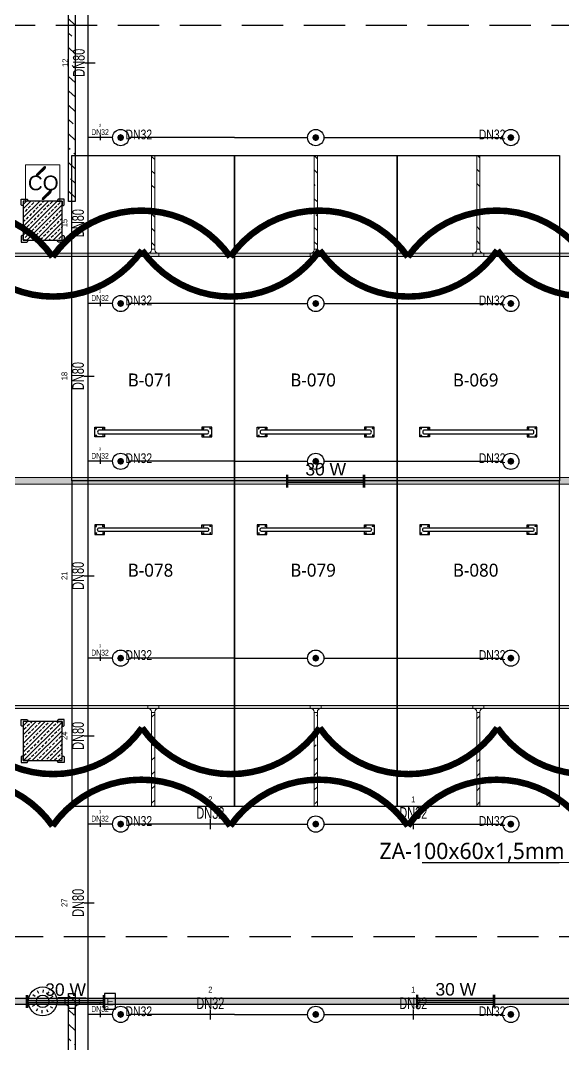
# Model space of a CAD drawing. Header units: millimetres. Extents: x -379292 to 1221486, y 92049 to 447512.
# Drawn here: x -218096 to -209745, y 251956 to 267694 of the extents above; entities that cross this region are included whole.
import ezdxf
from ezdxf import colors
from ezdxf.entities.mleader import LeaderData, LeaderLine
from ezdxf.enums import TextEntityAlignment as Align
from ezdxf.math import Vec2, Vec3

# ---------------------------------------------------------------- set-up
doc = ezdxf.new("R2010")
doc.units = ezdxf.units.MM
doc.linetypes.add('HIDDEN', pattern=[9.525, 6.35, -3.175])
for name, color, linetype in [('-M-YNGN-BORUID', 7, 'Continuous'), ('-M-YNGN-BORUUZUN', 7, 'Continuous'), ('-M-YNGN-BORUYUK', 7, 'Continuous'), ('-M-YNGN-SPR-YUK', 7, 'Continuous'), ('-M-YNGN-ZON1-CAP-', 7, 'Continuous'), ('-M-YNGN-ZON1-SPR-', 7, 'Continuous'), ('05_HATCH CONCRETE', 141, 'Continuous'), ('05_SYMBOL', 2, 'Continuous'), ('08_DEDECTOR FLASOR', 3, 'Continuous'), ('08_HORN', 4, 'Continuous'), ('08_LAMP', 4, 'Continuous'), ('202-A-Y-MahalAd', 141, 'Continuous'), ('E_CT_ZA', 6, 'Continuous'), ('EYazı', 7, 'Continuous')]:
    doc.layers.add(name, color=color, linetype=linetype)
doc.layers.add('-M-YNGN-SPR-CAPCIZGI', color=188, linetype='Continuous', plot=False)
for name, color, linetype, lineweight in [('-M-YNGN-ZON1', 5, 'SP', 30), ('08_DEDECTOR', 3, 'Continuous', 9), ('E_CT_AYDINLATMA', 3, 'Continuous', 9), ('E_CT_KIRMIZI', 1, 'Continuous', 9)]:
    doc.layers.add(name, color=color, linetype=linetype, lineweight=lineweight)
doc.styles.add('CIZGI', font='tahoma.ttf', dxfattribs={"width": 0.8, "oblique": 20})
doc.styles.add('HCAD', font='HCAD.SHX', dxfattribs={"width": 0.8, "height": 0.2})
doc.styles.add('PIPESIZE', font='hcad.shx', dxfattribs={"width": 0.8})
doc.styles.add('SPR-NOT', font='romans.shx')
doc.styles.get("Standard").update_dxf_attribs({"font": 'segoeuil.ttf'})
doc.styles.add('YAZI-2', font='arial.ttf', dxfattribs={"height": 2})
doc.styles.add('YAZI-3', font='arial.ttf', dxfattribs={"height": 3})
doc.linetypes.add('SP', pattern='A,2,-0.1,["SP",CIZGI,S=0.14,R=0.2,X=0,Y=-0.07],-0.255', length=2.355)
pattern_1 = [(225, (905000, -3e-07), (67.351921, -67.351921), []), (225, (904932.65, -3e-07), (67.351921, -67.351921), [47.625, -23.8125])]

# ---------------------------------------------------------------- blocks, each defined once
blk = doc.blocks.new('202_Vida')
at = {"color": 0, "linetype": 'ByBlock', "ltscale": 0.2}
for points in [[(1, 0), (-1, 0)], [(0, 1), (0, -1)]]:
    blk.add_lwpolyline(points, dxfattribs=at)
at = {"color": 0, "linetype": 'ByBlock'}
for radius in [0.42, 0.23, 0.155]:
    blk.add_circle((0, 0), radius, dxfattribs=at)
blk = doc.blocks.new('202_Stoper')
at = {"color": 0, "linetype": 'ByBlock'}
for points in [[(-750, -30), (-750, -75), (-900, -75), (-900, 75), (-750, 75), (-750, 30)], [(750, -30), (750, -75), (900, -75), (900, 75), (750, 75), (750, 30)]]:
    blk.add_lwpolyline(points, dxfattribs=at)
blk.add_lwpolyline([(825, -30, 1), (825, 30), (-825, 30, 1), (-825, -30)], format="xyb", close=True, dxfattribs=at)
at = {"color": 0, "linetype": 'ByBlock', "yscale": 10, "zscale": 10, "rotation": 180}
for p, xscale in [((-877, 53), -10), ((-772, 53), 10), ((772, 53), -10), ((877, 53), 10)]:
    blk.add_blockref('202_Vida', p, dxfattribs=dict(at, xscale=xscale))
at = {"color": 0, "linetype": 'ByBlock', "yscale": 10, "zscale": 10}
for p, xscale in [((-877, -52), 10), ((-772, -52), -10), ((772, -52), 10), ((877, -52), -10)]:
    blk.add_blockref('202_Vida', p, dxfattribs=dict(at, xscale=xscale))
blk = doc.blocks.new('202_Mahalblok')
at = {"color": 0, "linetype": 'ByBlock', "flags": 128}
blk.add_lwpolyline([(0, 0), (0, 5000), (2500, 5000), (2500, 0)], close=True, dxfattribs=at)
at = {"color": 252}
blk.add_blockref('202_Stoper', (1250, 750), dxfattribs=at)
at = {"color": 0, "linetype": 'ByBlock', "ltscale": 25}
blk.add_attdef('MAHALNO', text='', height=200, dxfattribs=at).set_placement((1209, 1390), align=Align.BOTTOM_CENTER)
blk = doc.blocks.new('bariyer')
at = {"color": 8, "ltscale": 25}
blk.add_lwpolyline([(0, -70), (15, -70, 0.414214), (30, -55), (30, 30), (-55, 30, 0.414214), (-70, 15), (-70, 0), (0, 0)], format="xyb", close=True, dxfattribs=at)
blk = doc.blocks.new('OtoParkBodrumKatMimari')
at = {"layer": '05_HATCH CONCRETE'}
h = blk.add_hatch(dxfattribs=at)
h.set_pattern_fill('ANSI33', color=8, scale=15, angle=180, style=0)
h.set_pattern_definition(pattern_1)
h.paths.add_polyline_path([(28900, 164100), (28300, 164100), (28300, 163500), (28900, 163500)])
h = blk.add_hatch(dxfattribs=at)
h.set_pattern_fill('ANSI33', color=8, scale=15, angle=180, style=0)
h.set_pattern_definition(pattern_1)
h.paths.add_polyline_path([(28900, 156100), (28300, 156100), (28300, 155500), (28900, 155500)])
at = {"color": 5}
for points in [[(28900, 164100), (28300, 164100), (28300, 163500), (28900, 163500)], [(28900, 156100), (28300, 156100), (28300, 155500), (28900, 155500)]]:
    blk.add_lwpolyline(points, close=True, dxfattribs=at)
at = {"layer": '05_SYMBOL', "color": 252, "linetype": 'HIDDEN', "ltscale": 100}
blk.add_lwpolyline([(130500, 154800), (130500, 164800, 0.414214), (128500, 166800), (19400, 166800, 0.414214), (17400, 164800), (17400, 154800, 0.414214), (19400, 152800), (128500, 152800, 0.414214)], format="xyb", close=True, dxfattribs=at)
at = {"layer": '05_SYMBOL', "color": 8, "xscale": -1}
for p in [(28300, 164100), (28300, 156100)]:
    blk.add_blockref('bariyer', p, dxfattribs=at)
at = {"layer": '05_SYMBOL', "color": 8}
for p in [(28900, 164100), (28900, 156100)]:
    blk.add_blockref('bariyer', p, dxfattribs=at)
at = {"layer": '05_SYMBOL', "color": 8, "rotation": 180}
for p in [(28300, 163500), (28300, 155500)]:
    blk.add_blockref('bariyer', p, dxfattribs=at)
at = {"layer": '05_SYMBOL', "color": 8, "xscale": -1, "rotation": 180}
for p in [(28900, 163500), (28900, 155500)]:
    blk.add_blockref('bariyer', p, dxfattribs=at)
at = {"layer": '202-A-Y-MahalAd', "color": 8, "ltscale": 25}
for p, values in [((29050, 159800), {'MAHALNO': 'B-071'}), ((31550, 159800), {'MAHALNO': 'B-070'}), ((34050, 159800), {'MAHALNO': 'B-069'})]:
    blk.add_blockref('202_Mahalblok', p, dxfattribs=at).add_auto_attribs(values)
ref = blk.add_blockref('202_Mahalblok', (29050, 159800), dxfattribs=dict(at, xscale=-1, rotation=180))
ref.add_attrib('MAHALNO', 'B-078', dxfattribs={"layer": '0', "color": 0, "linetype": 'ByBlock', "ltscale": 25, "height": 200}).set_placement((30259, 158267), align=Align.BOTTOM_CENTER)
ref = blk.add_blockref('202_Mahalblok', (31550, 159800), dxfattribs=dict(at, xscale=-1, rotation=180))
ref.add_attrib('MAHALNO', 'B-079', dxfattribs={"layer": '0', "color": 0, "linetype": 'ByBlock', "ltscale": 25, "height": 200}).set_placement((32759, 158267), align=Align.BOTTOM_CENTER)
ref = blk.add_blockref('202_Mahalblok', (34050, 159800), dxfattribs=dict(at, xscale=-1, rotation=180))
ref.add_attrib('MAHALNO', 'B-080', dxfattribs={"layer": '0', "color": 0, "linetype": 'ByBlock', "ltscale": 25, "height": 200}).set_placement((35259, 158267), align=Align.BOTTOM_CENTER)
blk = doc.blocks.new('SP-C-UP-12')
at = {"ltscale": 10}
blk.add_line((0, 0), (0, 0), dxfattribs=at)
at = {"color": 1, "linetype": 'Continuous'}
blk.add_circle((0, 0), 12.5, dxfattribs=at)
at = {"ltscale": 10}
for points in [[(-5.4, 0), (-3.8, 3.8), (-3.8, -3.8), (0, 5.4)], [(-3.8, -3.8), (0, 5.4), (0, -5.4), (3.8, 3.8)], [(0, -5.4), (3.8, 3.8), (3.8, -3.8), (5.4, 0)]]:
    blk.add_solid(points, dxfattribs=at)
at = {"layer": '-M-YNGN-SPR-YUK', "style": 'SPR-NOT', "width": 0.5, "flags": 9}
for tag, p in [('YUK', (0, 17.8)), ('CAP', (0, 14.4)), ('TIP', (0.2, 10.8))]:
    blk.add_attdef(tag, text='', height=2.5, dxfattribs=at).set_placement(p, align=Align.MIDDLE_CENTER)
blk = doc.blocks.new('SPRKL100')
at = {"layer": '-M-YNGN-SPR-CAPCIZGI'}
blk.add_line((0, 0.431), (0, -0.431), dxfattribs=at)
at = {"layer": '-M-YNGN-BORUID', "color": 0, "style": 'HCAD', "width": 0.8, "flags": 1}
blk.add_attdef('DIC', text='', height=0.4, dxfattribs=at).set_placement((0, -1.693), align=Align.CENTER)
at = {"layer": '-M-YNGN-BORUUZUN', "color": 0, "style": 'HCAD', "width": 0.7}
blk.add_attdef('BOY', text='', height=0.8, dxfattribs=at).set_placement((0, -1.08), align=Align.CENTER)
at = {"layer": '-M-YNGN-BORUYUK', "color": 6, "style": 'PIPESIZE', "width": 0.8}
blk.add_attdef('YUK', text='', height=0.5, dxfattribs=at).set_placement((0, 1.866), align=Align.CENTER)
at = {"color": 0, "style": 'PIPESIZE', "width": 0.7}
blk.add_attdef('CAP', text='', height=1, dxfattribs=at).set_placement((0, 0.45), align=Align.CENTER)
blk = doc.blocks.new('A$C69E769C9')
at = {"layer": '-M-YNGN-ZON1', "linetype": 'SP', "ltscale": 500}
for p, q in [((1967.3, 0), (1967.3, 2880.3)), ((2004.8, 1785.3), (1967.3, 1785.3)), ((2192.3, 1785.3), (2029.8, 1785.3)), ((2192.3, 1785.3), (2304.8, 1785.3)), ((2329.8, 1785.3), (2604.8, 1785.3)), ((2004.8, 1530.3), (1967.3, 1530.3)), ((2192.3, 1530.3), (2029.8, 1530.3)), ((2192.3, 1530.3), (2304.8, 1530.3)), ((2329.8, 1530.3), (2604.8, 1530.3)), ((2004.8, 1287.8), (1967.3, 1287.8)), ((2192.3, 1287.8), (2029.8, 1287.8)), ((2192.3, 1287.8), (2304.8, 1287.8)), ((2329.8, 1287.8), (2604.8, 1287.8)), ((2004.8, 985.3), (1967.3, 985.3)), ((2192.3, 985.3), (2029.8, 985.3)), ((2192.3, 985.3), (2304.8, 985.3)), ((2329.8, 985.3), (2604.8, 985.3)), ((2004.8, 730.3), (1967.3, 730.3)), ((2192.3, 730.3), (2029.8, 730.3)), ((2192.3, 730.3), (2304.8, 730.3)), ((2329.8, 730.3), (2604.8, 730.3)), ((2004.8, 437.8), (1967.3, 437.8)), ((2192.3, 437.8), (2029.8, 437.8)), ((2192.3, 437.8), (2304.8, 437.8)), ((2329.8, 437.8), (2604.8, 437.8))]:
    blk.add_line(p, q, dxfattribs=at)
at = {"layer": '-M-YNGN-ZON1-CAP-'}
ref = blk.add_blockref('SPRKL100', (1970.1, 1900.3), dxfattribs=dict(at, xscale=18.00000000000009, yscale=18.00000000000009, zscale=18.00000000000009, rotation=90))
ref.add_attrib('YUK', '12', dxfattribs={"layer": '-M-YNGN-BORUYUK', "color": 6, "height": 9, "rotation": 90, "style": 'PIPESIZE', "width": 0.8}).set_placement((1936.5, 1900.3), align=Align.CENTER)
ref.add_attrib('CAP', 'DN80', dxfattribs={"layer": '0', "color": 0, "height": 18, "rotation": 90, "style": 'PIPESIZE', "width": 0.7}).set_placement((1962, 1900.3), align=Align.CENTER)
ref = blk.add_blockref('SPRKL100', (1985.6, 1785.1), dxfattribs=dict(at, xscale=9, yscale=9, zscale=9))
ref.add_attrib('YUK', '3', dxfattribs={"layer": '-M-YNGN-BORUYUK', "color": 6, "height": 4.5, "style": 'PIPESIZE', "width": 0.8}).set_placement((1985.6, 1801.9), align=Align.CENTER)
ref.add_attrib('CAP', 'DN32', dxfattribs={"layer": '0', "color": 0, "height": 9, "style": 'PIPESIZE', "width": 0.7}).set_placement((1985.6, 1789.2), align=Align.CENTER)
ref = blk.add_blockref('SPRKL100', (1968.9, 1653.9), dxfattribs=dict(at, xscale=18.00000000000009, yscale=18.00000000000009, zscale=18.00000000000009, rotation=90))
ref.add_attrib('YUK', '15', dxfattribs={"layer": '-M-YNGN-BORUYUK', "color": 6, "height": 9, "rotation": 90, "style": 'PIPESIZE', "width": 0.8}).set_placement((1935.3, 1653.9), align=Align.CENTER)
ref.add_attrib('CAP', 'DN80', dxfattribs={"layer": '0', "color": 0, "height": 18, "rotation": 90, "style": 'PIPESIZE', "width": 0.7}).set_placement((1960.8, 1653.9), align=Align.CENTER)
ref = blk.add_blockref('SPRKL100', (1985.6, 1530.1), dxfattribs=dict(at, xscale=9, yscale=9, zscale=9))
ref.add_attrib('YUK', '3', dxfattribs={"layer": '-M-YNGN-BORUYUK', "color": 6, "height": 4.5, "style": 'PIPESIZE', "width": 0.8}).set_placement((1985.6, 1546.9), align=Align.CENTER)
ref.add_attrib('CAP', 'DN32', dxfattribs={"layer": '0', "color": 0, "height": 9, "style": 'PIPESIZE', "width": 0.7}).set_placement((1985.6, 1534.2), align=Align.CENTER)
ref = blk.add_blockref('SPRKL100', (1968.9, 1418.8), dxfattribs=dict(at, xscale=18.00000000000009, yscale=18.00000000000009, zscale=18.00000000000009, rotation=90))
ref.add_attrib('YUK', '18', dxfattribs={"layer": '-M-YNGN-BORUYUK', "color": 6, "height": 9, "rotation": 90, "style": 'PIPESIZE', "width": 0.8}).set_placement((1935.3, 1418.8), align=Align.CENTER)
ref.add_attrib('CAP', 'DN80', dxfattribs={"layer": '0', "color": 0, "height": 18, "rotation": 90, "style": 'PIPESIZE', "width": 0.7}).set_placement((1960.8, 1418.8), align=Align.CENTER)
ref = blk.add_blockref('SPRKL100', (1985.6, 1287.6), dxfattribs=dict(at, xscale=9, yscale=9, zscale=9))
ref.add_attrib('YUK', '3', dxfattribs={"layer": '-M-YNGN-BORUYUK', "color": 6, "height": 4.5, "style": 'PIPESIZE', "width": 0.8}).set_placement((1985.6, 1304.4), align=Align.CENTER)
ref.add_attrib('CAP', 'DN32', dxfattribs={"layer": '0', "color": 0, "height": 9, "style": 'PIPESIZE', "width": 0.7}).set_placement((1985.6, 1291.7), align=Align.CENTER)
ref = blk.add_blockref('SPRKL100', (1968.9, 1111.9), dxfattribs=dict(at, xscale=18.00000000000009, yscale=18.00000000000009, zscale=18.00000000000009, rotation=90))
ref.add_attrib('YUK', '21', dxfattribs={"layer": '-M-YNGN-BORUYUK', "color": 6, "height": 9, "rotation": 90, "style": 'PIPESIZE', "width": 0.8}).set_placement((1935.3, 1111.9), align=Align.CENTER)
ref.add_attrib('CAP', 'DN80', dxfattribs={"layer": '0', "color": 0, "height": 18, "rotation": 90, "style": 'PIPESIZE', "width": 0.7}).set_placement((1960.8, 1111.9), align=Align.CENTER)
ref = blk.add_blockref('SPRKL100', (1985.6, 985.1), dxfattribs=dict(at, xscale=9, yscale=9, zscale=9))
ref.add_attrib('YUK', '3', dxfattribs={"layer": '-M-YNGN-BORUYUK', "color": 6, "height": 4.5, "style": 'PIPESIZE', "width": 0.8}).set_placement((1985.6, 1001.9), align=Align.CENTER)
ref.add_attrib('CAP', 'DN32', dxfattribs={"layer": '0', "color": 0, "height": 9, "style": 'PIPESIZE', "width": 0.7}).set_placement((1985.6, 989.2), align=Align.CENTER)
ref = blk.add_blockref('SPRKL100', (1968.9, 866), dxfattribs=dict(at, xscale=18.00000000000009, yscale=18.00000000000009, zscale=18.00000000000009, rotation=90))
ref.add_attrib('YUK', '24', dxfattribs={"layer": '-M-YNGN-BORUYUK', "color": 6, "height": 9, "rotation": 90, "style": 'PIPESIZE', "width": 0.8}).set_placement((1935.3, 866), align=Align.CENTER)
ref.add_attrib('CAP', 'DN80', dxfattribs={"layer": '0', "color": 0, "height": 18, "rotation": 90, "style": 'PIPESIZE', "width": 0.7}).set_placement((1960.8, 866), align=Align.CENTER)
ref = blk.add_blockref('SPRKL100', (2155.2, 730.3), dxfattribs=dict(at, xscale=18, yscale=18, zscale=18))
ref.add_attrib('YUK', '2', dxfattribs={"layer": '-M-YNGN-BORUYUK', "color": 6, "height": 9, "style": 'PIPESIZE', "width": 0.8}).set_placement((2155.2, 763.9), align=Align.CENTER)
ref.add_attrib('CAP', 'DN32', dxfattribs={"layer": '0', "color": 0, "height": 18, "style": 'PIPESIZE', "width": 0.7}).set_placement((2155.2, 738.4), align=Align.CENTER)
ref = blk.add_blockref('SPRKL100', (2467.3, 730.3), dxfattribs=dict(at, xscale=18, yscale=18, zscale=18))
ref.add_attrib('YUK', '1', dxfattribs={"layer": '-M-YNGN-BORUYUK', "color": 6, "height": 9, "style": 'PIPESIZE', "width": 0.8}).set_placement((2467.3, 763.9), align=Align.CENTER)
ref.add_attrib('CAP', 'DN32', dxfattribs={"layer": '0', "color": 0, "height": 18, "style": 'PIPESIZE', "width": 0.7}).set_placement((2467.3, 738.4), align=Align.CENTER)
ref = blk.add_blockref('SPRKL100', (1985.6, 730.1), dxfattribs=dict(at, xscale=9, yscale=9, zscale=9))
ref.add_attrib('YUK', '3', dxfattribs={"layer": '-M-YNGN-BORUYUK', "color": 6, "height": 4.5, "style": 'PIPESIZE', "width": 0.8}).set_placement((1985.6, 746.9), align=Align.CENTER)
ref.add_attrib('CAP', 'DN32', dxfattribs={"layer": '0', "color": 0, "height": 9, "style": 'PIPESIZE', "width": 0.7}).set_placement((1985.6, 734.2), align=Align.CENTER)
ref = blk.add_blockref('SPRKL100', (1968.9, 609.3), dxfattribs=dict(at, xscale=18.00000000000009, yscale=18.00000000000009, zscale=18.00000000000009, rotation=90))
ref.add_attrib('YUK', '27', dxfattribs={"layer": '-M-YNGN-BORUYUK', "color": 6, "height": 9, "rotation": 90, "style": 'PIPESIZE', "width": 0.8}).set_placement((1935.3, 609.3), align=Align.CENTER)
ref.add_attrib('CAP', 'DN80', dxfattribs={"layer": '0', "color": 0, "height": 18, "rotation": 90, "style": 'PIPESIZE', "width": 0.7}).set_placement((1960.8, 609.3), align=Align.CENTER)
ref = blk.add_blockref('SPRKL100', (2155.2, 437.8), dxfattribs=dict(at, xscale=18, yscale=18, zscale=18))
ref.add_attrib('YUK', '2', dxfattribs={"layer": '-M-YNGN-BORUYUK', "color": 6, "height": 9, "style": 'PIPESIZE', "width": 0.8}).set_placement((2155.2, 471.4), align=Align.CENTER)
ref.add_attrib('CAP', 'DN32', dxfattribs={"layer": '0', "color": 0, "height": 18, "style": 'PIPESIZE', "width": 0.7}).set_placement((2155.2, 445.9), align=Align.CENTER)
ref = blk.add_blockref('SPRKL100', (2467.3, 437.8), dxfattribs=dict(at, xscale=18, yscale=18, zscale=18))
ref.add_attrib('YUK', '1', dxfattribs={"layer": '-M-YNGN-BORUYUK', "color": 6, "height": 9, "style": 'PIPESIZE', "width": 0.8}).set_placement((2467.3, 471.4), align=Align.CENTER)
ref.add_attrib('CAP', 'DN32', dxfattribs={"layer": '0', "color": 0, "height": 18, "style": 'PIPESIZE', "width": 0.7}).set_placement((2467.3, 445.9), align=Align.CENTER)
ref = blk.add_blockref('SPRKL100', (1985.6, 437.6), dxfattribs=dict(at, xscale=9, yscale=9, zscale=9))
ref.add_attrib('YUK', '3', dxfattribs={"layer": '-M-YNGN-BORUYUK', "color": 6, "height": 4.5, "style": 'PIPESIZE', "width": 0.8}).set_placement((1985.6, 454.4), align=Align.CENTER)
ref.add_attrib('CAP', 'DN32', dxfattribs={"layer": '0', "color": 0, "height": 9, "style": 'PIPESIZE', "width": 0.7}).set_placement((1985.6, 441.7), align=Align.CENTER)
at = {"layer": '-M-YNGN-ZON1-SPR-', "linetype": 'Continuous'}
for p in [(2017.3, 1785.3), (2317.3, 1785.3), (2617.3, 1785.3), (2017.3, 1530.3), (2317.3, 1530.3), (2617.3, 1530.3), (2017.3, 1287.8), (2317.3, 1287.8), (2617.3, 1287.8), (2017.3, 985.3), (2317.3, 985.3), (2617.3, 985.3), (2017.3, 730.3), (2317.3, 730.3), (2617.3, 730.3), (2017.3, 437.8), (2317.3, 437.8), (2617.3, 437.8)]:
    blk.add_blockref('SP-C-UP-12', p, dxfattribs=at)
at = {"layer": '-M-YNGN-ZON1-CAP-', "ltscale": 20, "style": 'PIPESIZE', "width": 0.8}
for p in [(2045.2, 1790.1), (2588.5, 1790.1), (2045.2, 1535.1), (2588.5, 1535.1), (2045.2, 1292.6), (2588.5, 1292.6), (2045.2, 990.1), (2588.5, 990.1), (2045.2, 735.1), (2588.5, 735.1), (2045.2, 442.6), (2588.5, 442.6)]:
    blk.add_text('DN32', height=15, dxfattribs=at).set_placement(p, align=Align.MIDDLE_CENTER)
blk = doc.blocks.new('*U579')
h = blk.add_hatch()
h.set_pattern_fill('ANSI33', color=0, scale=50, angle=1, style=0)
h.paths.add_polyline_path([(-49092, 100), (-194, 100), (-194, 0), (-49092, 0)])
at = {"color": 0}
blk.add_lwpolyline([(-49092, 100), (-194, 100), (-194, 0), (-49092, 0)], close=True, dxfattribs=at)
at = {"ltscale": 25, "flags": 1}
for tag, p in [('YUKSEKLIK', (-229, -149)), ('KALINLIK', (-229, -213))]:
    blk.add_attdef(tag, p, '', height=50, dxfattribs=at)
blk = doc.blocks.new('*U654')
h = blk.add_hatch()
h.set_pattern_fill('ANSI33', color=0, scale=50, angle=1, style=0)
h.paths.add_polyline_path([(-115024, 100), (-249, 100), (-249, 0), (-115024, 0)])
at = {"color": 0}
blk.add_lwpolyline([(-115024, 100), (-249, 100), (-249, 0), (-115024, 0)], close=True, dxfattribs=at)
at = {"ltscale": 25, "flags": 1}
for tag, p in [('YUKSEKLIK', (-229, -149)), ('KALINLIK', (-229, -213))]:
    blk.add_attdef(tag, p, '', height=50, dxfattribs=at)
blk = doc.blocks.new('*U682')
h = blk.add_hatch()
h.set_pattern_fill('ANSI33', color=0, scale=50, angle=1, style=0)
h.paths.add_polyline_path([(-14068, 100), (100307, 100), (100307, 0), (-14068, 0)])
at = {"color": 0}
blk.add_lwpolyline([(-14068, 100), (100307, 100), (100307, 0), (-14068, 0)], close=True, dxfattribs=at)
at = {"ltscale": 25, "flags": 1}
for tag, p in [('YUKSEKLIK', (-229, -149)), ('KALINLIK', (-229, -213))]:
    blk.add_attdef(tag, p, '', height=50, dxfattribs=at)
blk = doc.blocks.new('*U745')
h = blk.add_hatch()
h.set_pattern_fill('ANSI33', color=0, scale=50, angle=1, style=0)
h.paths.add_polyline_path([(-53157, 50), (113, 50), (113, 0), (-53157, 0)])
at = {"color": 0}
blk.add_lwpolyline([(-53157, 50), (113, 50), (113, 0), (-53157, 0)], close=True, dxfattribs=at)
at = {"ltscale": 25, "flags": 1}
for tag, p in [('YUKSEKLIK', (-229, -149)), ('KALINLIK', (-229, -213))]:
    blk.add_attdef(tag, p, '', height=50, dxfattribs=at)
blk = doc.blocks.new('*U746')
h = blk.add_hatch()
h.set_pattern_fill('ANSI33', color=0, scale=50, angle=1, style=0)
h.paths.add_polyline_path([(-53157, 50), (113, 50), (113, 0), (-53157, 0)])
at = {"color": 0}
blk.add_lwpolyline([(-53157, 50), (113, 50), (113, 0), (-53157, 0)], close=True, dxfattribs=at)
at = {"ltscale": 25, "flags": 1}
for tag, p in [('YUKSEKLIK', (-229, -149)), ('KALINLIK', (-229, -213))]:
    blk.add_attdef(tag, p, '', height=50, dxfattribs=at)
blk = doc.blocks.new('*U850')
h = blk.add_hatch()
h.set_pattern_fill('ANSI33', color=0, scale=50, angle=1, style=0)
h.paths.add_polyline_path([(-4413, 100), (9, 100), (9, 0), (-4413, 0)])
at = {"color": 0}
blk.add_lwpolyline([(-4413, 100), (9, 100), (9, 0), (-4413, 0)], close=True, dxfattribs=at)
at = {"ltscale": 25, "flags": 1}
for tag, p in [('YUKSEKLIK', (-229, -149)), ('KALINLIK', (-229, -213))]:
    blk.add_attdef(tag, p, '', height=50, dxfattribs=at)
blk = doc.blocks.new('*U359')
at = {"color": 0}
for p, q in [((264, 264), (-164, 264)), ((-164, 164), (-50, 164)), ((-60, 264), (-60, 164)), ((0, 264), (264, 264)), ((264, 164), (150, 164)), ((160, 264), (160, 164)), ((0, 0), (0, 114)), ((0, 104), (100, 104)), ((100, 0), (100, 114))]:
    blk.add_line(p, q, dxfattribs=at)
for centre, start, end in [((-50, 114), 0, 90), ((150, 114), 90, 180)]:
    blk.add_arc(centre, 50, start, end, dxfattribs=at)
blk = doc.blocks.new('*U869')
h = blk.add_hatch()
h.set_pattern_fill('ANSI33', color=0, scale=50, angle=1, style=0)
h.paths.add_polyline_path([(-3797, 100), (-202, 100), (-202, 0), (-3797, 0)])
at = {"color": 0}
blk.add_lwpolyline([(-3797, 100), (-202, 100), (-202, 0), (-3797, 0)], close=True, dxfattribs=at)
at = {"ltscale": 25, "flags": 1}
for tag, p in [('YUKSEKLIK', (-229, -149)), ('KALINLIK', (-229, -213))]:
    blk.add_attdef(tag, p, '', height=50, dxfattribs=at)
blk = doc.blocks.new('_DOT')
at = {"color": 0, "linetype": 'ByBlock'}
blk.add_line((-0.5, 0), (-1, 0), dxfattribs=at)
at = {"color": 0, "linetype": 'ByBlock', "const_width": 0.5}
blk.add_lwpolyline([(-0.25, 0, 1), (0.25, 0, 1)], format="xyb", close=True, dxfattribs=at)
blk = doc.blocks.new('40 W SIVA ÜSTÜ ETANJ LED 50')
at = {"layer": '08_LAMP'}
for p, q in [((-625, -100), (-625, 100)), ((-605, -100), (-605, 100)), ((-605, 15), (605, 15)), ((605, -100), (605, 100)), ((625, -100), (625, 100)), ((-605, -15), (605, -15))]:
    blk.add_line(p, q, dxfattribs=at)
at = {"layer": '08_LAMP', "color": 2, "style": 'YAZI-2'}
blk.add_text('30 W', height=200, dxfattribs=at).set_placement((0, 90), align=Align.CENTER)
blk = doc.blocks.new('40 W SIVA ÜSTÜ ETANJ LED 50--')
at = {"layer": '08_LAMP'}
for p, q in [((-625, -100), (-625, 100)), ((-605, -100), (-605, 100)), ((-605, 15), (605, 15)), ((605, -100), (605, 100)), ((625, -100), (625, 100)), ((-605, -15), (605, -15))]:
    blk.add_line(p, q, dxfattribs=at)
at = {"layer": '08_LAMP', "color": 2, "style": 'YAZI-2'}
blk.add_text('30 W', height=200, dxfattribs=at).set_placement((0, 90), align=Align.CENTER)
blk = doc.blocks.new('40 W SIVA ÜSTÜ ETANJ LED E 50')
at = {"layer": '08_LAMP'}
for p, q in [((-625, -100), (-625, 100)), ((-605, -100), (-605, 100)), ((-605, 15), (605, 15)), ((605, -100), (605, 100)), ((625, -100), (625, 100)), ((-605, -15), (605, -15))]:
    blk.add_line(p, q, dxfattribs=at)
blk.add_lwpolyline([(625, -125), (800, -125), (800, 125), (625, 125)], close=True, dxfattribs=at)
at = {"layer": '08_LAMP', "color": 2, "style": 'YAZI-2'}
blk.add_text('30 W', height=200, dxfattribs=at).set_placement((0, 90), align=Align.CENTER)
blk.add_text('E', height=125, dxfattribs=at).set_placement((713, 0), align=Align.MIDDLE)
blk = doc.blocks.new('CO 250')
at = {"layer": '08_DEDECTOR'}
for p, q in [((17, 243), (-84, 142)), ((45, 251), (-74, 132)), ((37, 223), (-64, 122)), ((45, 250), (45, 243)), ((114, -136), (-5, -255)), ((104, -126), (3, -227)), ((124, -146), (23, -247)), ((-5, -247), (-5, -255)), ((-5, -255), (3, -255))]:
    blk.add_line(p, q, dxfattribs=at)
at = {"layer": '08_DEDECTOR', "ltscale": 25}
blk.add_lwpolyline([(-262, 278), (-262, -278), (262, -278), (262, 278)], close=True, dxfattribs=at)
at = {"layer": '08_DEDECTOR'}
for centre, radius, start, end in [((37, 223), 27.7, 72.9688, 135), ((17, 243), 27.7, 315, 0), ((-55, 112), 41.6, 135, 180), ((-55, 112), 27.7, 135, 180), ((-55, 112), 13.9, 135, 180), ((95, -116), 13.9, 315, 350.4112), ((95, -116), 27.7, 315, 355.2224), ((95, -116), 41.6, 315, 356.817), ((23, -247), 27.7, 135, 180), ((3, -227), 27.7, 270, 315)]:
    blk.add_arc(centre, radius, start, end, dxfattribs=at)
at = {"layer": '08_DEDECTOR', "color": 3, "style": 'YAZI-3'}
blk.add_text('CO', height=225, dxfattribs=at).set_placement((-226, -113))
blk = doc.blocks.new('KORNA ORT TAVAN')
at = {"layer": '08_HORN', "color": 3}
for p, q in [((-60, 124), (-79, 162)), ((10, 137), (13, 179)), ((-137, 10), (-179, 13)), ((-114, 77), (-149, 101)), ((77, 114), (101, 149)), ((124, 60), (162, 79)), ((-124, -60), (-162, -79)), ((-77, -114), (-101, -149)), ((-10, -137), (-13, -179)), ((60, -124), (79, -162)), ((114, -77), (149, -101)), ((137, -10), (179, -13))]:
    blk.add_line(p, q, dxfattribs=at)
at = {"layer": '08_HORN', "color": 1}
for major_axis, start_param, end_param in [((0, 222), 4.712358, 10.995543), ((0, 95.8), -1.570763777940356, 4.712421529239229)]:
    blk.add_ellipse((0, 0), major_axis=major_axis, ratio=1, start_param=start_param, end_param=end_param, dxfattribs=at)
blk = doc.blocks.new('*U1011')
h = blk.add_hatch()
h.set_pattern_fill('ANSI33', color=0, scale=50, angle=1, style=0)
h.paths.add_polyline_path([(-2093, 50), (-653, 50), (-653, 0), (-2093, 0)])
at = {"color": 0}
blk.add_lwpolyline([(-2093, 50), (-653, 50), (-653, 0), (-2093, 0)], close=True, dxfattribs=at)
at = {"ltscale": 25, "flags": 1}
for tag, p in [('YUKSEKLIK', (-229, -149)), ('KALINLIK', (-229, -213))]:
    blk.add_attdef(tag, p, '', height=50, dxfattribs=at)
blk = doc.blocks.new('*U1012')
at = {"color": 0}
for p, q in [((214, 214), (-164, 214)), ((-164, 164), (-50, 164)), ((-60, 214), (-60, 164)), ((0, 214), (214, 214)), ((214, 164), (100, 164)), ((110, 214), (110, 164)), ((0, 0), (0, 114)), ((0, 104), (50, 104)), ((50, 0), (50, 114))]:
    blk.add_line(p, q, dxfattribs=at)
for centre, start, end in [((-50, 114), 0, 90), ((100, 114), 90, 180)]:
    blk.add_arc(centre, 50, start, end, dxfattribs=at)

msp = doc.modelspace()

# ---------------------------------------------------------------- block references
at = {"color": 8}
msp.add_blockref('OtoParkBodrumKatMimari', (-246354.8, 100818.8), dxfattribs=at)

# ---------------------------------------------------------------- next in the draw order: linework, layer by layer
at = {"color": 30, "const_width": 100}
for points in [[(-228529.4, 264061.1, -0.5205671), (-225797.5, 264061.1, -0.5205671), (-223065.6, 264061.1, -0.5205671), (-220333.7, 264061.1, -0.5205671), (-217601.9, 264061.1, -0.5205671), (-214870, 264061.1, -0.5205671), (-212138.1, 264061.1, -0.5205671), (-209406.2, 264061.1, -0.5205671), (-206674.3, 264061.1, -0.5205671), (-203942.4, 264061.1, -0.5205671), (-201210.5, 264061.1, -0.5205671), (-198478.6, 264061.1, -0.5205671), (-195746.7, 264061.1, -0.5205671), (-193014.8, 264061.1, -0.5205671), (-190282.9, 264061.1, -0.5205671), (-187551, 264061.1, -0.5205671), (-184819.1, 264061.1, -0.5205671), (-182087.3, 264061.1, -0.5205671), (-179355.4, 264061.1, -0.5205671), (-176623.5, 264061.1, -0.5205671), (-173891.6, 264061.1, -0.5205671)], [(-172516.4, 264161.4, -0.5205671), (-175248.3, 264161.4, -0.5205671), (-177980.2, 264161.4, -0.5205671), (-180712.1, 264161.4, -0.5205671), (-183444, 264161.4, -0.5205671), (-186175.8, 264161.4, -0.5205671), (-188907.7, 264161.4, -0.5205671), (-191639.6, 264161.4, -0.5205671), (-194371.5, 264161.4, -0.5205671), (-197103.4, 264161.4, -0.5205671), (-199835.3, 264161.4, -0.5205671), (-202567.2, 264161.4, -0.5205671), (-205299.1, 264161.4, -0.5205671), (-208031, 264161.4, -0.5205671), (-210762.9, 264161.4, -0.5205671), (-213494.8, 264161.4, -0.5205671), (-216226.7, 264161.4, -0.5205671), (-218958.6, 264161.4, -0.5205671), (-221690.4, 264161.4, -0.5205671), (-224422.3, 264161.4, -0.5205671), (-227154.2, 264161.4, -0.5205671)], [(-172516.4, 256823, -0.5205671), (-175248.3, 256823, -0.5205671), (-177980.2, 256823, -0.5205671), (-180712.1, 256823, -0.5205671), (-183444, 256823, -0.5205671), (-186175.8, 256823, -0.5205671), (-188907.7, 256823, -0.5205671), (-191639.6, 256823, -0.5205671), (-194371.5, 256823, -0.5205671), (-197103.4, 256823, -0.5205671), (-199835.3, 256823, -0.5205671), (-202567.2, 256823, -0.5205671), (-205299.1, 256823, -0.5205671), (-208031, 256823, -0.5205671), (-210762.9, 256823, -0.5205671), (-213494.8, 256823, -0.5205671), (-216226.7, 256823, -0.5205671), (-218958.6, 256823, -0.5205671), (-221690.4, 256823, -0.5205671), (-224422.3, 256823, -0.5205671), (-227154.2, 256823, -0.5205671)], [(-228529.4, 255315.3, -0.5205671), (-225797.5, 255315.3, -0.5205671), (-223065.6, 255315.3, -0.5205671), (-220333.7, 255315.3, -0.5205671), (-217601.9, 255315.3, -0.5205671), (-214870, 255315.3, -0.5205671), (-212138.1, 255315.3, -0.5205671), (-209406.2, 255315.3, -0.5205671), (-206674.3, 255315.3, -0.5205671), (-203942.4, 255315.3, -0.5205671), (-201210.5, 255315.3, -0.5205671), (-198478.6, 255315.3, -0.5205671), (-195746.7, 255315.3, -0.5205671), (-193014.8, 255315.3, -0.5205671), (-190282.9, 255315.3, -0.5205671), (-187551, 255315.3, -0.5205671), (-184819.1, 255315.3, -0.5205671), (-182087.3, 255315.3, -0.5205671), (-179355.4, 255315.3, -0.5205671), (-176623.5, 255315.3, -0.5205671), (-173891.6, 255315.3, -0.5205671)]]:
    msp.add_lwpolyline(points, format="xyb", dxfattribs=at)

# ---------------------------------------------------------------- next in the draw order: block references
at = {"layer": '-M-YNGN-ZON1', "ltscale": 25, "xscale": 10, "yscale": 10, "zscale": 10}
msp.add_blockref('A$C69E769C9', (-236728.2, 248041), dxfattribs=at)
at = {"layer": '08_DEDECTOR'}
msp.add_blockref('CO 250', (-217754.8, 265197.2), dxfattribs=at)
at = {"layer": '08_DEDECTOR FLASOR'}
msp.add_blockref('KORNA ORT TAVAN', (-217754.8, 252618.8), dxfattribs=at)
at = {"layer": '08_LAMP', "xscale": 0.96, "yscale": 0.96, "zscale": 0.96}
for name, p in [('40 W SIVA ÜSTÜ ETANJ LED 50', (-213402.1, 260614.8)), ('40 W SIVA ÜSTÜ ETANJ LED E 50', (-217402.1, 252618)), ('40 W SIVA ÜSTÜ ETANJ LED 50--', (-211402.1, 252622.2))]:
    msp.add_blockref(name, p, dxfattribs=at)
at = {"layer": 'E_CT_AYDINLATMA', "rotation": 180}
msp.add_blockref('*U579', (-224546.8, 260668.8), dxfattribs=at)
at = {"layer": 'E_CT_AYDINLATMA'}
msp.add_blockref('*U682', (-215536.5, 252568.8), dxfattribs=at)
at = {"layer": 'E_CT_KIRMIZI', "color": 1}
for name, p, rotation in [('*U1011', (-216079.8, 263525.8), 270), ('*U1011', (-213579.8, 263525.8), 270), ('*U1011', (-211079.8, 263525.8), 270), ('*U746', (-229692.1, 264118.8), 180), ('*U745', (-229692.1, 257168.8), 180)]:
    msp.add_blockref(name, p, dxfattribs=dict(at, rotation=rotation))
at = {"layer": 'E_CT_KIRMIZI', "color": 2, "rotation": 180}
for p in [(-216029.8, 264282.8), (-213529.8, 264282.8), (-211029.8, 264282.8)]:
    msp.add_blockref('*U1012', p, dxfattribs=at)
at = {"layer": 'E_CT_KIRMIZI', "color": 2, "xscale": -1}
for p in [(-216029.8, 256954.8), (-213529.8, 256954.8), (-211029.8, 256954.8)]:
    msp.add_blockref('*U1012', p, dxfattribs=at)
at = {"layer": 'E_CT_KIRMIZI', "color": 1, "xscale": -1, "rotation": 270}
for p in [(-216079.8, 257711.7), (-213579.8, 257711.7), (-211079.8, 257711.7)]:
    msp.add_blockref('*U1011', p, dxfattribs=at)
at = {"layer": 'E_CT_ZA', "color": 112}
for name, p, rotation in [('*U869', (-217254.8, 268710.6), 90), ('*U654', (-230054.1, 252668.8), 180), ('*U850', (-217254.8, 252731.9), 90)]:
    msp.add_blockref(name, p, dxfattribs=dict(at, rotation=rotation))
at = {"layer": 'E_CT_ZA', "color": 2, "xscale": -1}
msp.add_blockref('*U359', (-217254.8, 252408.2), dxfattribs=at)

# ---------------------------------------------------------------- next in the draw order: leaders
at = {"layer": 'EYazı', "color": 7}
ml = msp.add_multileader_mtext('Standard', dxfattribs=at)
ml.set_content('ZA-100x60x1,5mm', color=7)
ml.set_leader_properties(color=1)
ml.set_arrow_properties(name='DOT')
ml.build(insert=Vec2(0, 0))
ml.multileader.update_dxf_attribs({"text_left_attachment_type": 6, "text_right_attachment_type": 6, "dogleg_length": 50, "arrow_head_size": 62.5})
ctx = ml.context
ctx.base_point, ctx.char_height, ctx.arrow_head_size, ctx.landing_gap_size, ctx.plane_origin = Vec3(-212599.1, 254749.5), 250, 62.5, 25, Vec3(-210406.9, 254705.8)
ctx.left_attachment, ctx.right_attachment = 6, 6
notes = []
notes.append((ctx, [(0, (1, 1, 0), (-209812.1, 254749.5), (-1, 0), 62.5, [(0, [(-208954.8, 254756.2)], 0, [])])]))
ctx.mtext.insert, ctx.mtext.width, ctx.mtext.defined_height, ctx.mtext.line_spacing_style, ctx.mtext.flow_direction = Vec3(-212574.1, 255056.2), 2000, 439.9, 2, 5
for ctx, leaders in notes:
    for number, flags, end, landing, length, lines in leaders:
        leader = LeaderData()
        leader.index, (leader.has_last_leader_line, leader.has_dogleg_vector, leader.attachment_direction) = number, flags
        leader.last_leader_point, leader.dogleg_vector, leader.dogleg_length = Vec3(end), Vec3(landing), length
        for number, points, colour, breaks in lines:
            line = LeaderLine()
            line.index, line.vertices, line.color, line.breaks = number, Vec3.list(points), colors.encode_raw_color(colour), breaks
            leader.lines.append(line)
        ctx.leaders.append(leader)

doc.saveas('drawing.dxf')
